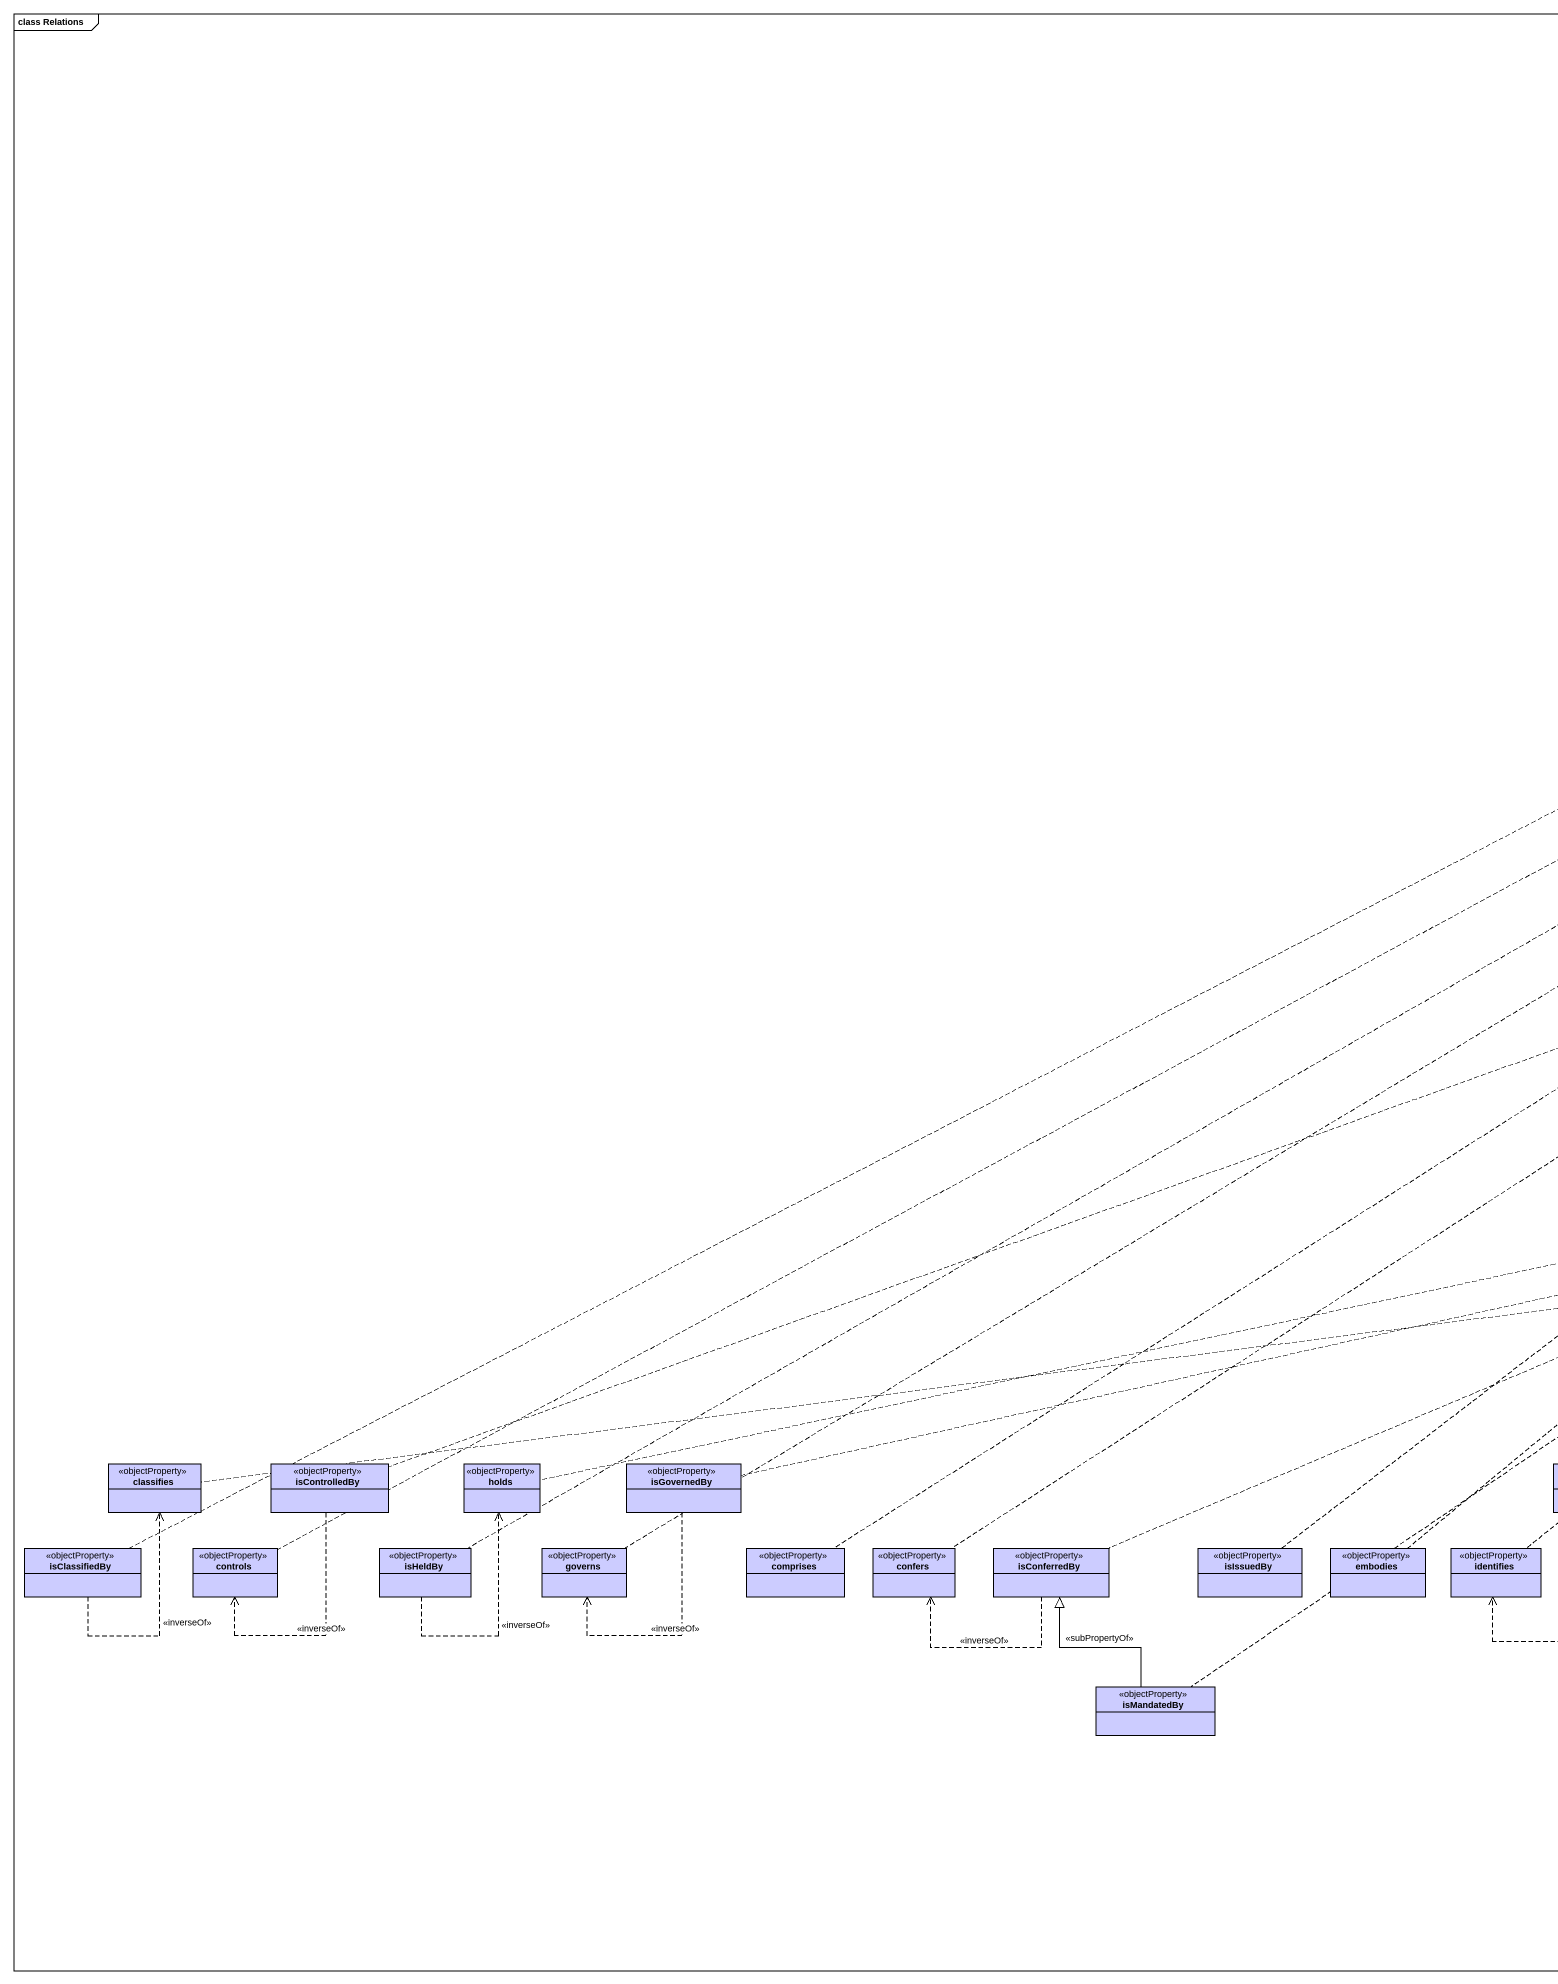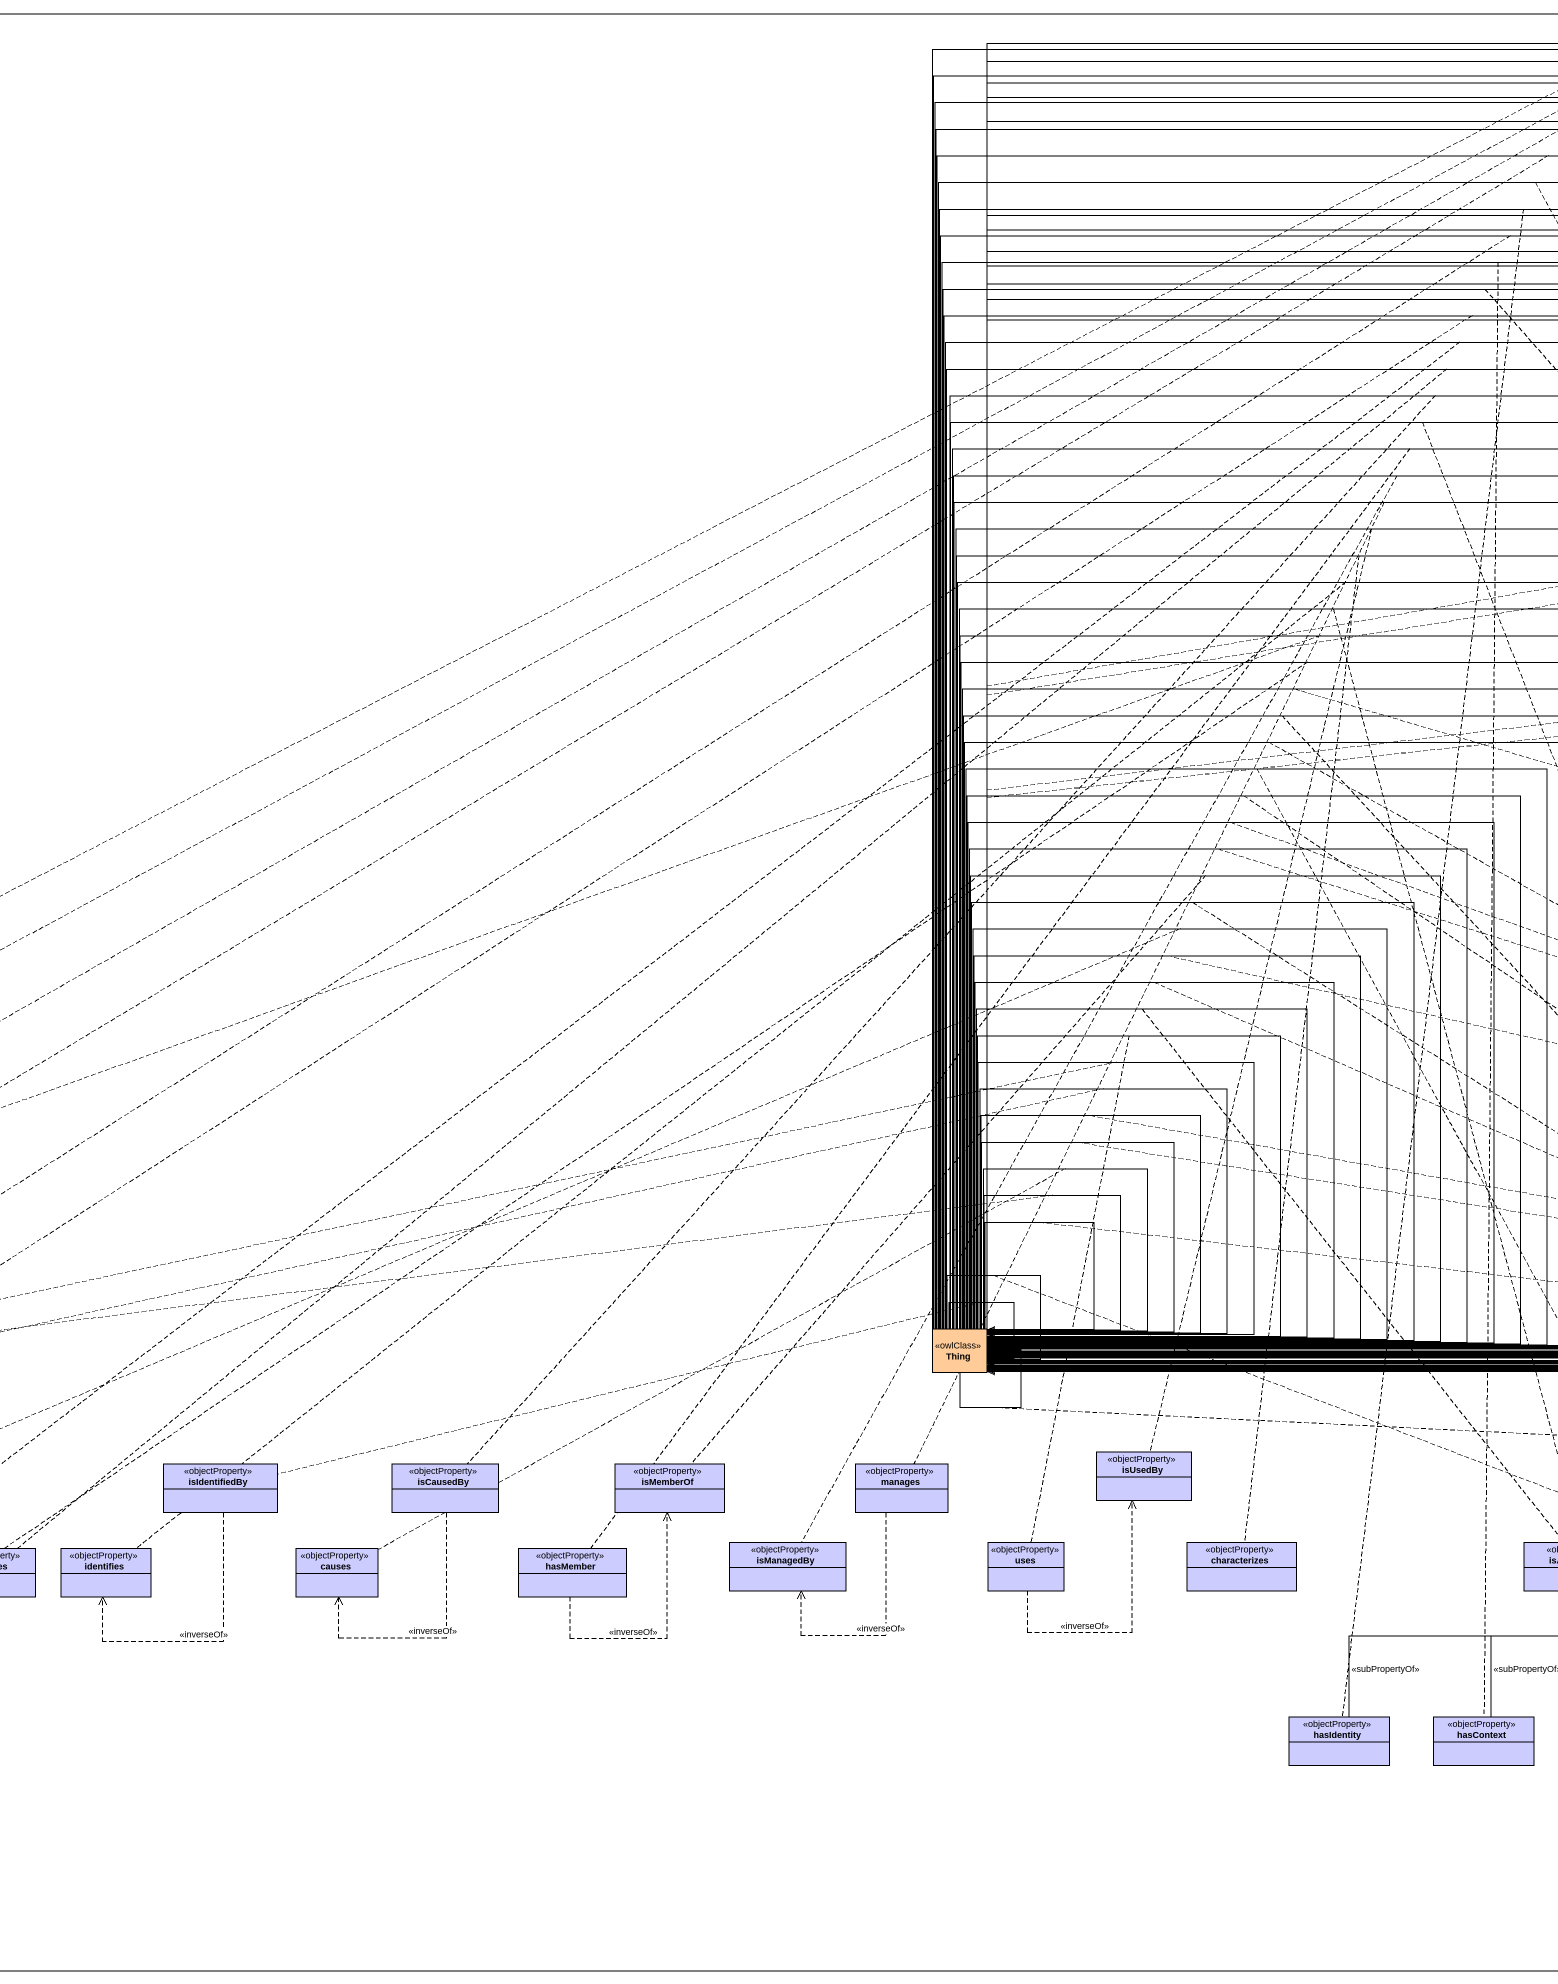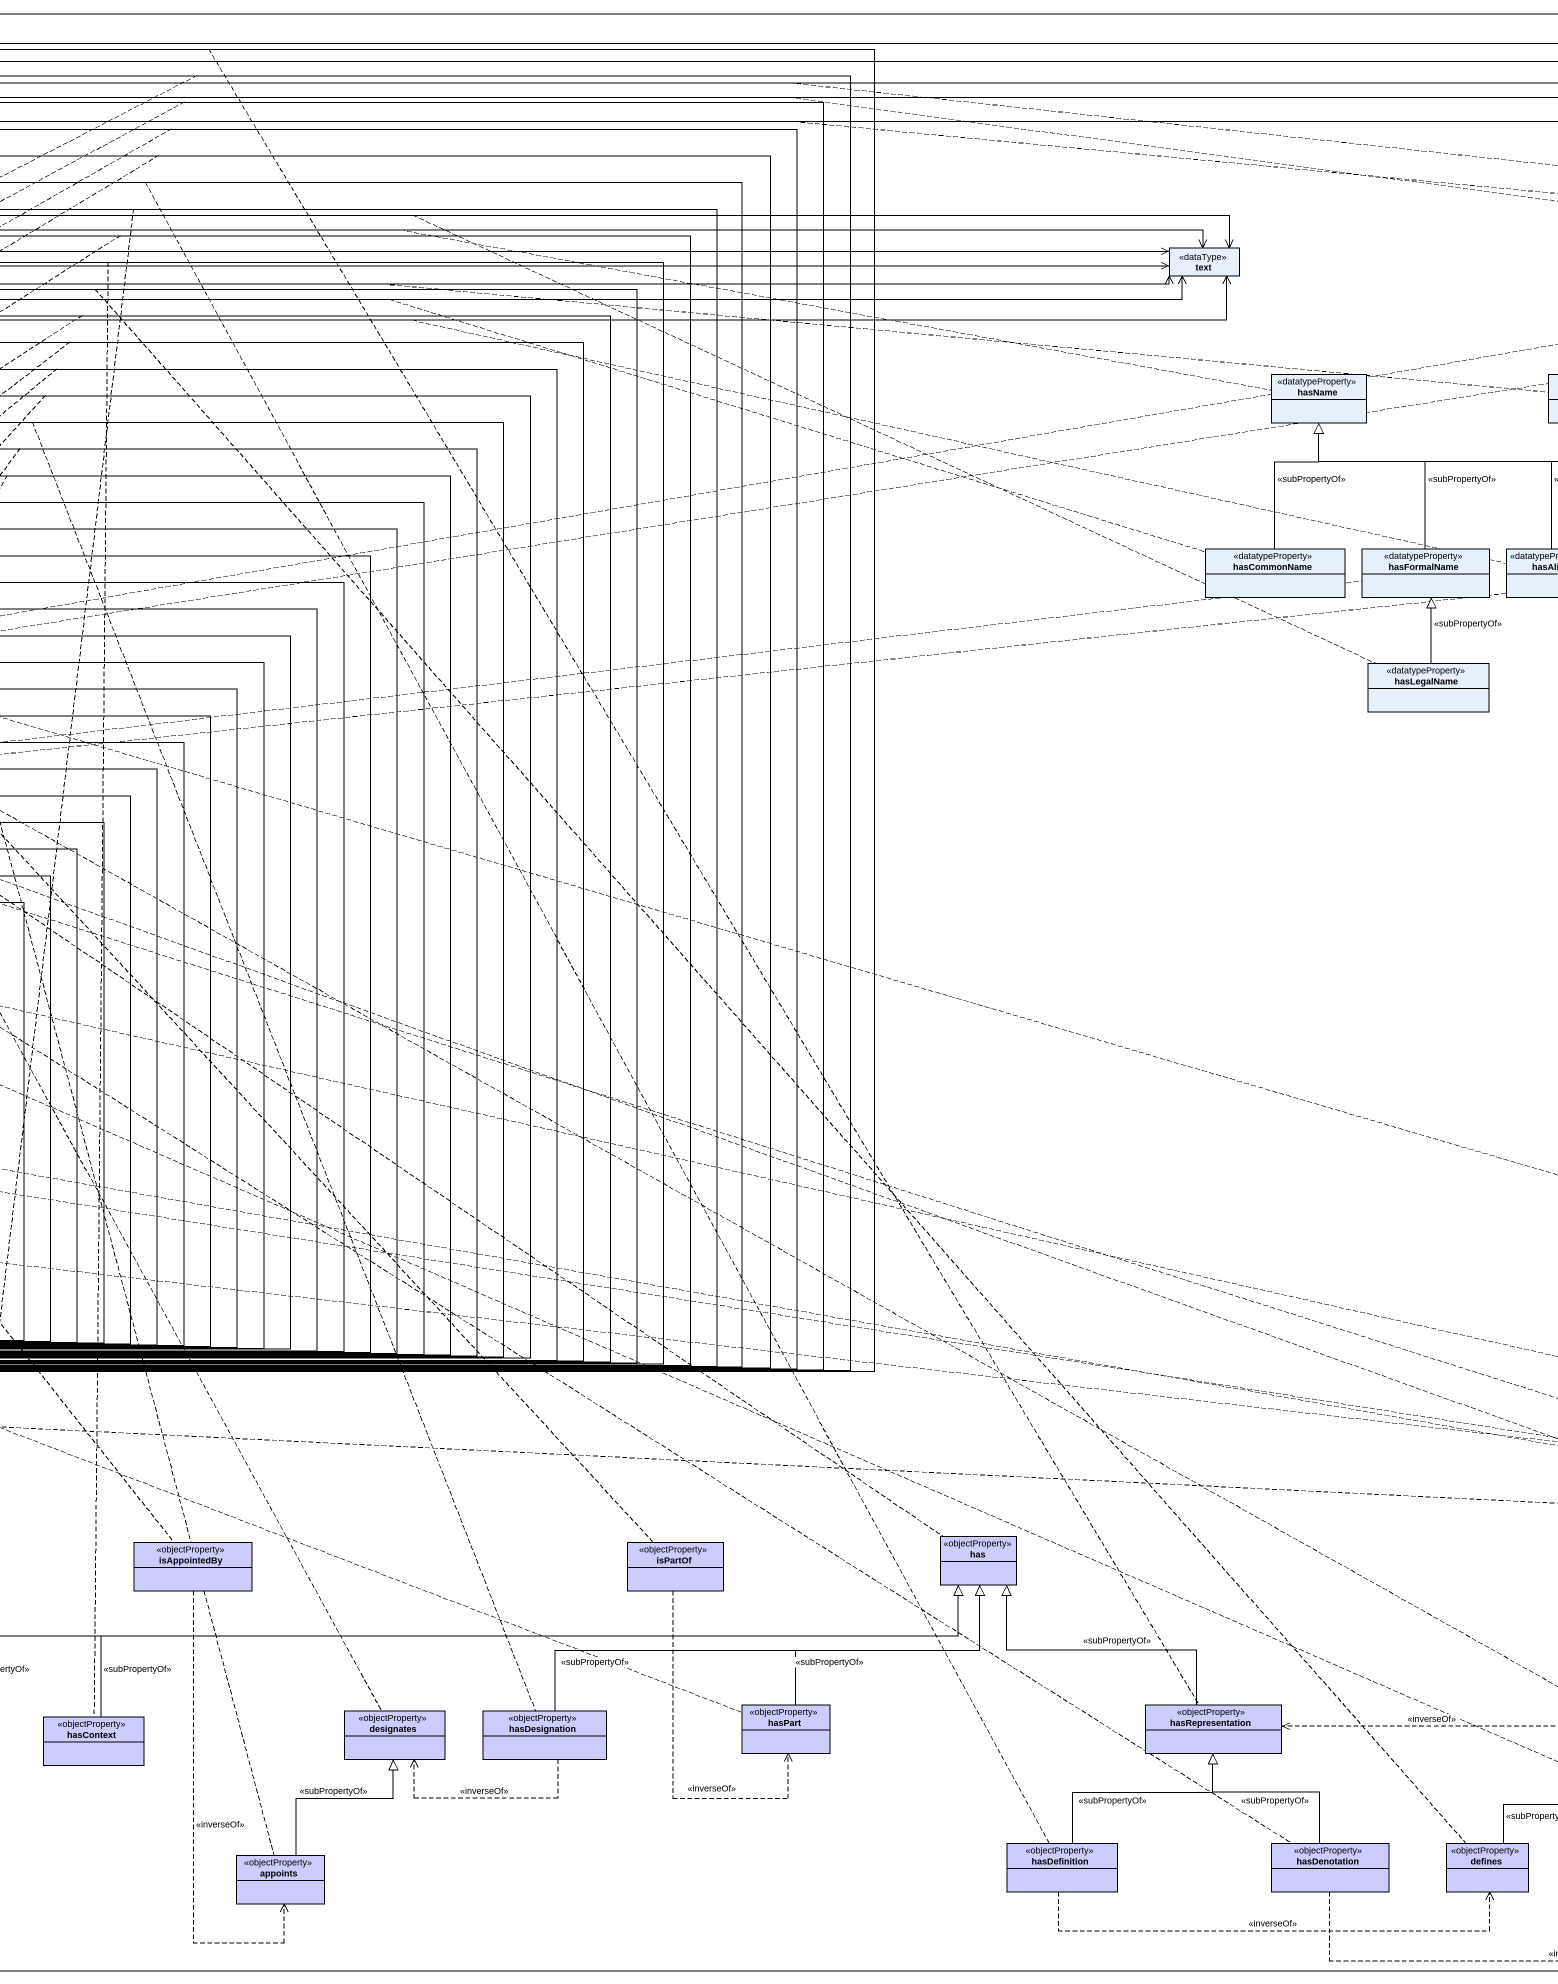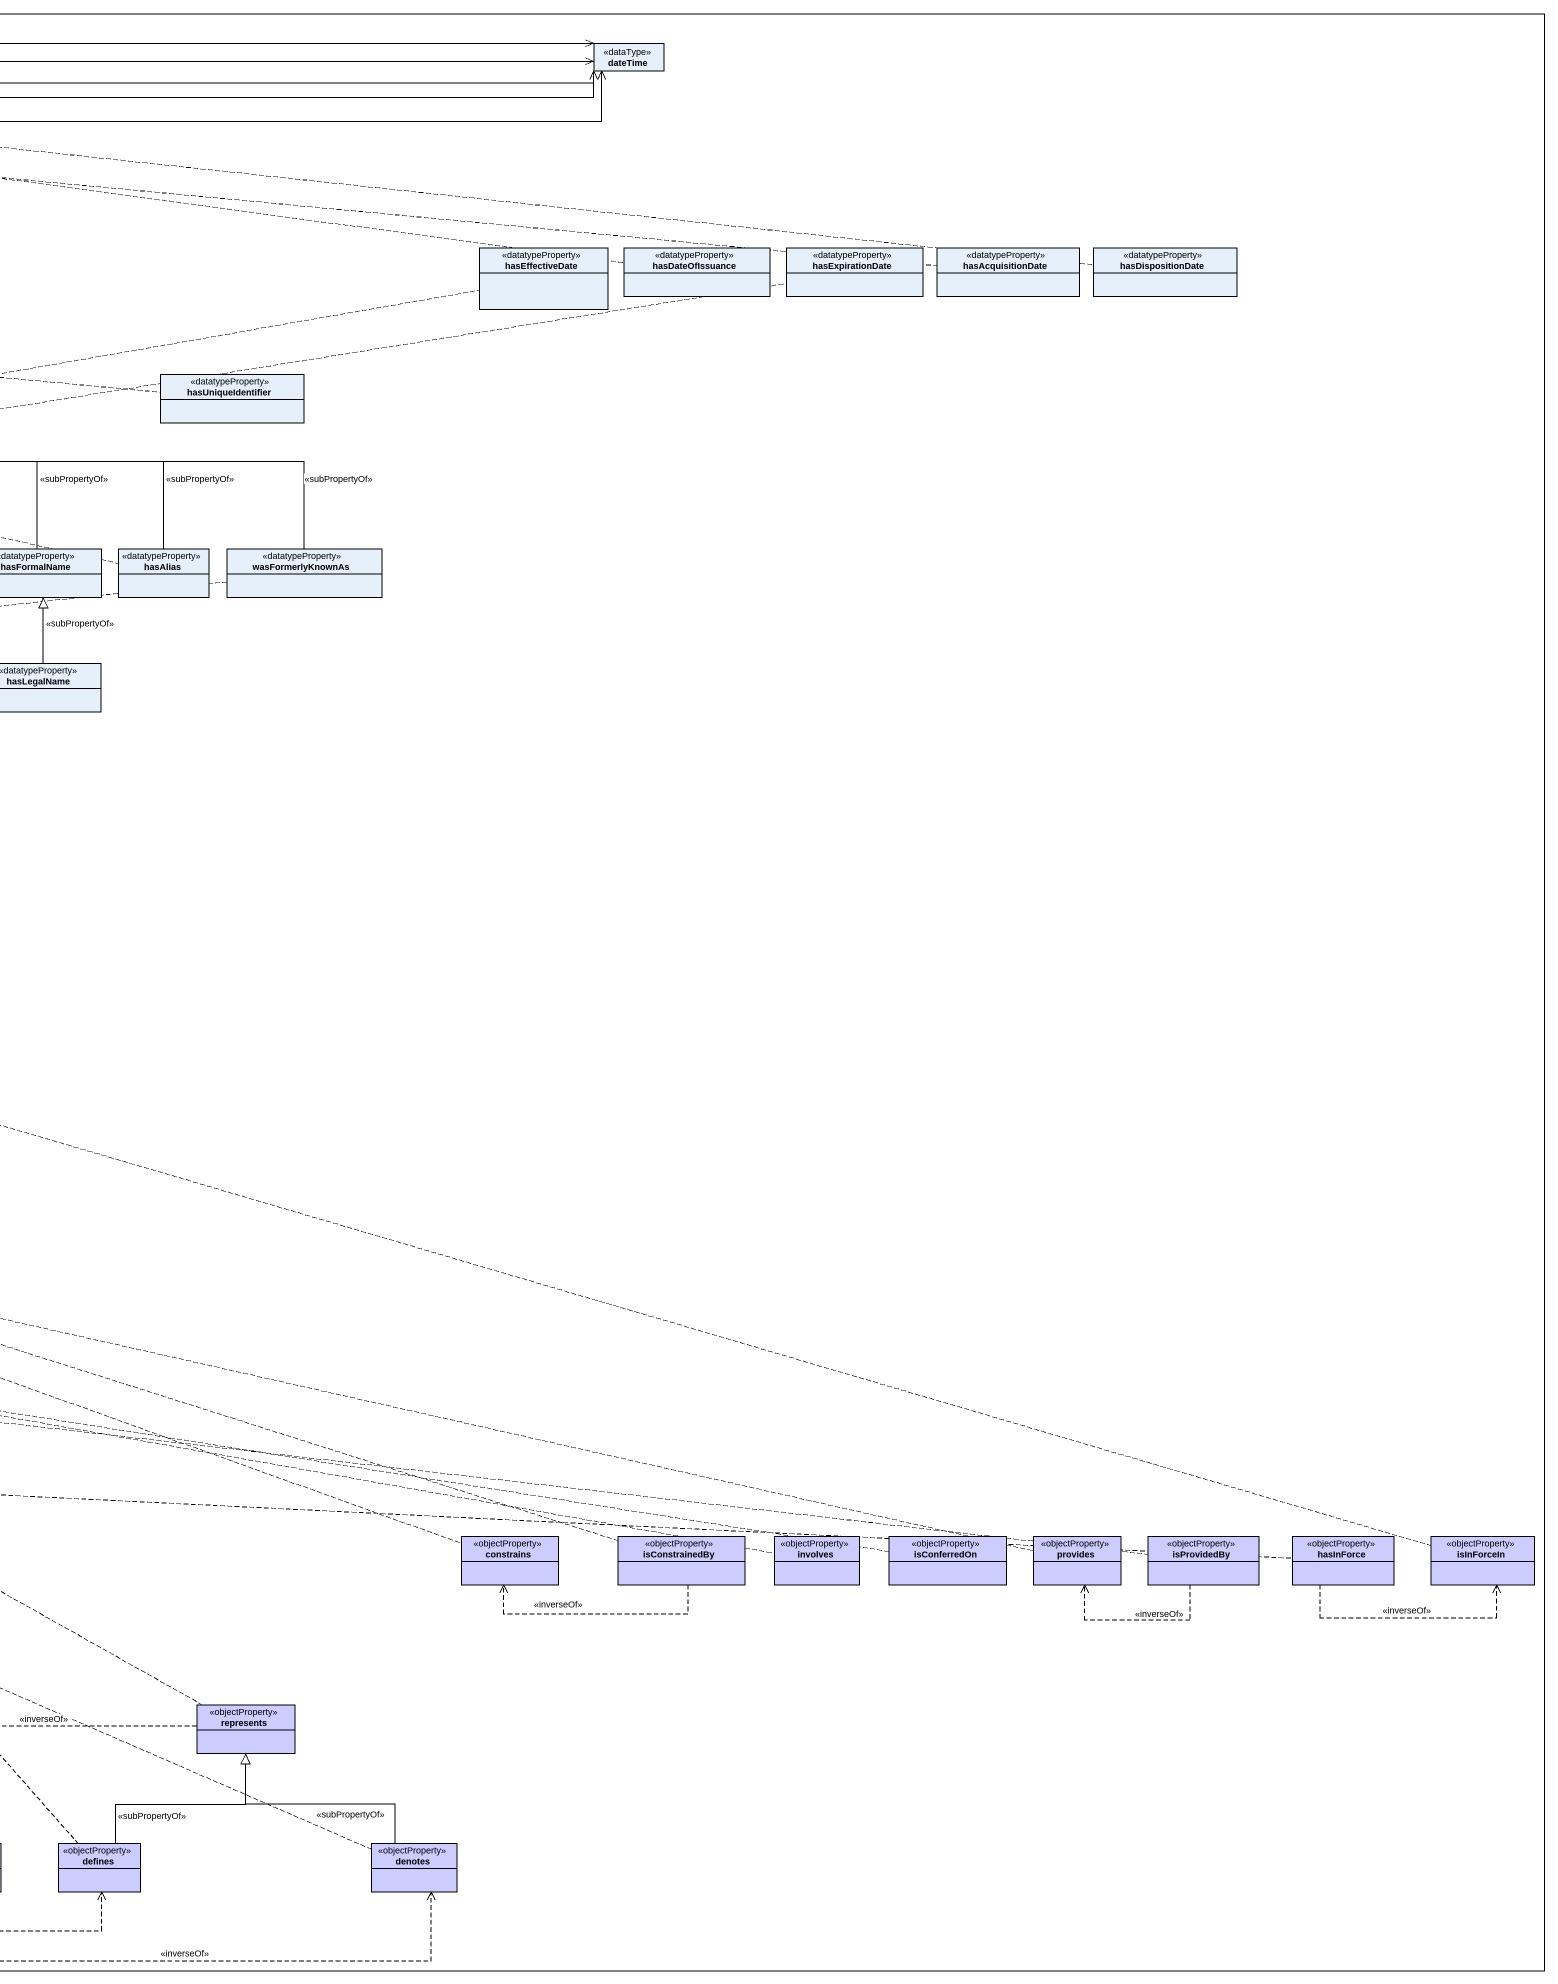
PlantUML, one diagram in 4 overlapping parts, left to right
@startuml
mainframe class Relations
hide circle
hide empty members
class dateTime <<dataType>>
class text <<dataType>>
class hasEffectiveDate <<datatypeProperty>>
class hasDateOfIssuance <<datatypeProperty>>
class hasExpirationDate <<datatypeProperty>>
class hasAcquisitionDate <<datatypeProperty>>
class hasDispositionDate <<datatypeProperty>>
class hasName <<datatypeProperty>>
class hasUniqueIdentifier <<datatypeProperty>>
class hasCommonName <<datatypeProperty>>
class hasFormalName <<datatypeProperty>>
class hasAlias <<datatypeProperty>>
class wasFormerlyKnownAs <<datatypeProperty>>
class hasLegalName <<datatypeProperty>>
class Thing <<owlClass>> #FFCC99
class isUsedBy <<objectProperty>> #CCCCFF
class classifies <<objectProperty>> #CCCCFF
class isControlledBy <<objectProperty>> #CCCCFF
class holds <<objectProperty>> #CCCCFF
class isGovernedBy <<objectProperty>> #CCCCFF
class isIdentifiedBy <<objectProperty>> #CCCCFF
class isCausedBy <<objectProperty>> #CCCCFF
class isMemberOf <<objectProperty>> #CCCCFF
class manages <<objectProperty>> #CCCCFF
class isClassifiedBy <<objectProperty>> #CCCCFF
class controls <<objectProperty>> #CCCCFF
class isHeldBy <<objectProperty>> #CCCCFF
class governs <<objectProperty>> #CCCCFF
class comprises <<objectProperty>> #CCCCFF
class confers <<objectProperty>> #CCCCFF
class isConferredBy <<objectProperty>> #CCCCFF
class isIssuedBy <<objectProperty>> #CCCCFF
class embodies <<objectProperty>> #CCCCFF
class identifies <<objectProperty>> #CCCCFF
class causes <<objectProperty>> #CCCCFF
class hasMember <<objectProperty>> #CCCCFF
class isManagedBy <<objectProperty>> #CCCCFF
class uses <<objectProperty>> #CCCCFF
class characterizes <<objectProperty>> #CCCCFF
class isAppointedBy <<objectProperty>> #CCCCFF
class isPartOf <<objectProperty>> #CCCCFF
class has <<objectProperty>> #CCCCFF
class constrains <<objectProperty>> #CCCCFF
class isConstrainedBy <<objectProperty>> #CCCCFF
class involves <<objectProperty>> #CCCCFF
class isConferredOn <<objectProperty>> #CCCCFF
class provides <<objectProperty>> #CCCCFF
class isProvidedBy <<objectProperty>> #CCCCFF
class hasInForce <<objectProperty>> #CCCCFF
class isInForceIn <<objectProperty>> #CCCCFF
class isMandatedBy <<objectProperty>> #CCCCFF
class hasIdentity <<objectProperty>> #CCCCFF
class hasContext <<objectProperty>> #CCCCFF
class designates <<objectProperty>> #CCCCFF
class hasDesignation <<objectProperty>> #CCCCFF
class hasPart <<objectProperty>> #CCCCFF
class hasRepresentation <<objectProperty>> #CCCCFF
class represents <<objectProperty>> #CCCCFF
class appoints <<objectProperty>> #CCCCFF
class hasDefinition <<objectProperty>> #CCCCFF
class hasDenotation <<objectProperty>> #CCCCFF
class defines <<objectProperty>> #CCCCFF
class denotes <<objectProperty>> #CCCCFF
hasCommonName -up-|> hasName : <<subPropertyOf>>
hasFormalName -up-|> hasName : <<subPropertyOf>>
hasAlias -up-|> hasName : <<subPropertyOf>>
wasFormerlyKnownAs -left-|> hasName : <<subPropertyOf>>
hasLegalName -up-|> hasFormalName : <<subPropertyOf>>
Thing -right-> dateTime
(Thing, dateTime) .. hasEffectiveDate
Thing -right-> dateTime
(Thing, dateTime) .. hasExpirationDate
Thing -right-> dateTime
(Thing, dateTime) .. hasDispositionDate
Thing -right-> dateTime
(Thing, dateTime) .. hasAcquisitionDate
Thing -right-> dateTime
(Thing, dateTime) .. hasDateOfIssuance
Thing -up-> text
(Thing, text) .. hasAlias
Thing -up-> text
(Thing, text) .. hasCommonName
Thing -up-> text
(Thing, text) .. hasUniqueIdentifier
Thing -up-> text
(Thing, text) .. wasFormerlyKnownAs
Thing -up-> text
(Thing, text) .. hasFormalName
Thing -up-> text
(Thing, text) .. hasName
Thing -up-> text
(Thing, text) .. hasLegalName
Thing --> Thing
(Thing, Thing) .. hasRepresentation
Thing --> Thing
(Thing, Thing) .. isClassifiedBy
Thing --> Thing
(Thing, Thing) .. controls
Thing --> Thing
(Thing, Thing) .. isHeldBy
Thing --> Thing
(Thing, Thing) .. governs
Thing --> Thing
(Thing, Thing) .. hasDefinition
Thing --> Thing
(Thing, Thing) .. hasIdentity
Thing --> Thing
(Thing, Thing) .. comprises
Thing --> Thing
(Thing, Thing) .. hasContext
Thing --> Thing
(Thing, Thing) .. defines
Thing --> Thing
(Thing, Thing) .. confers
Thing --> Thing
(Thing, Thing) .. isIssuedBy
Thing --> Thing
(Thing, Thing) .. embodies
Thing --> Thing
(Thing, Thing) .. hasPart
Thing --> Thing
(Thing, Thing) .. isIdentifiedBy
Thing --> Thing
(Thing, Thing) .. isCausedBy
Thing --> Thing
(Thing, Thing) .. hasDesignation
Thing --> Thing
(Thing, Thing) .. hasMember
Thing --> Thing
(Thing, Thing) .. isManagedBy
Thing --> Thing
(Thing, Thing) .. manages
Thing --> Thing
(Thing, Thing) .. isUsedBy
Thing --> Thing
(Thing, Thing) .. characterizes
Thing --> Thing
(Thing, Thing) .. identifies
Thing --> Thing
(Thing, Thing) .. appoints
Thing --> Thing
(Thing, Thing) .. isControlledBy
Thing --> Thing
(Thing, Thing) .. isMandatedBy
Thing --> Thing
(Thing, Thing) .. isInForceIn
Thing --> Thing
(Thing, Thing) .. isPartOf
Thing --> Thing
(Thing, Thing) .. represents
Thing --> Thing
(Thing, Thing) .. designates
Thing --> Thing
(Thing, Thing) .. has
Thing --> Thing
(Thing, Thing) .. constrains
Thing --> Thing
(Thing, Thing) .. isConstrainedBy
Thing --> Thing
(Thing, Thing) .. isMemberOf
Thing --> Thing
(Thing, Thing) .. hasDenotation
Thing --> Thing
(Thing, Thing) .. isConferredBy
Thing --> Thing
(Thing, Thing) .. provides
Thing --> Thing
(Thing, Thing) .. denotes
Thing --> Thing
(Thing, Thing) .. isAppointedBy
Thing --> Thing
(Thing, Thing) .. uses
Thing --> Thing
(Thing, Thing) .. holds
Thing --> Thing
(Thing, Thing) .. isGovernedBy
Thing --> Thing
(Thing, Thing) .. involves
Thing --> Thing
(Thing, Thing) .. isConferredOn
Thing --> Thing
(Thing, Thing) .. causes
Thing --> Thing
(Thing, Thing) .. classifies
Thing --> Thing
(Thing, Thing) .. isProvidedBy
Thing --> Thing
(Thing, Thing) .. hasInForce
isControlledBy ..> controls : <<inverseOf>>
isGovernedBy ..> governs : <<inverseOf>>
isIdentifiedBy ..> identifies : <<inverseOf>>
isCausedBy ..> causes : <<inverseOf>>
manages ..> isManagedBy : <<inverseOf>>
isClassifiedBy .up.> classifies : <<inverseOf>>
isHeldBy .up.> holds : <<inverseOf>>
isConferredBy .left.> confers : <<inverseOf>>
hasMember .up.> isMemberOf : <<inverseOf>>
uses .up.> isUsedBy : <<inverseOf>>
isAppointedBy ..> appoints : <<inverseOf>>
isPartOf ..> hasPart : <<inverseOf>>
isConstrainedBy .left.> constrains : <<inverseOf>>
isProvidedBy .left.> provides : <<inverseOf>>
hasInForce .right.> isInForceIn : <<inverseOf>>
isMandatedBy -up-|> isConferredBy : <<subPropertyOf>>
hasIdentity -right-|> has : <<subPropertyOf>>
hasContext -right-|> has : <<subPropertyOf>>
hasDesignation -right-|> has : <<subPropertyOf>>
hasDesignation .left.> designates : <<inverseOf>>
hasPart -up-|> has : <<subPropertyOf>>
hasRepresentation -up-|> has : <<subPropertyOf>>
represents .left.> hasRepresentation : <<inverseOf>>
appoints -up-|> designates : <<subPropertyOf>>
hasDefinition -up-|> hasRepresentation : <<subPropertyOf>>
hasDefinition .right.> defines : <<inverseOf>>
hasDenotation -up-|> hasRepresentation : <<subPropertyOf>>
hasDenotation .right.> denotes : <<inverseOf>>
defines -up-|> represents : <<subPropertyOf>>
denotes -up-|> represents : <<subPropertyOf>>
@enduml
